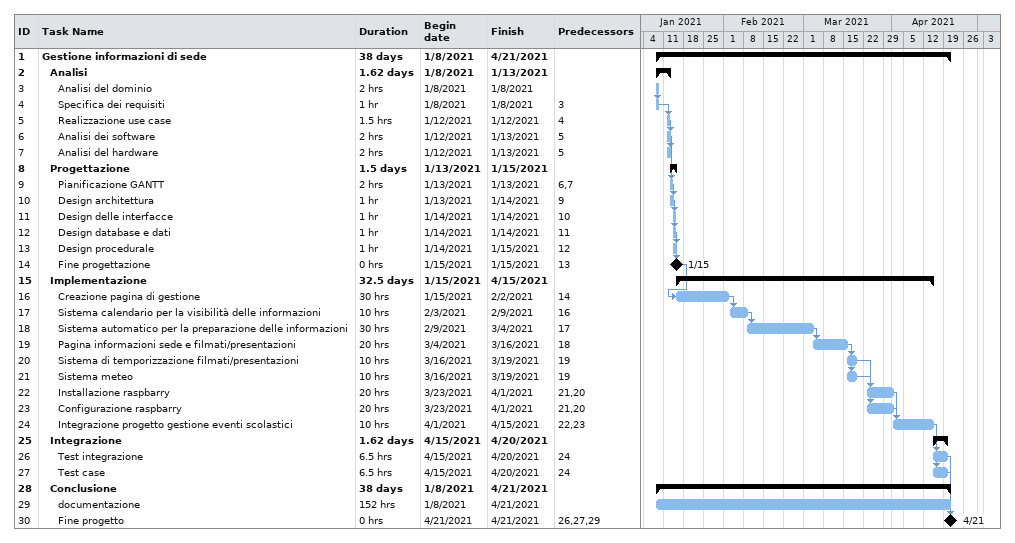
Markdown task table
| ID | Level | Task | Duration | Start | Finish | Predecessors |
|---|---|---|---|---|---|---|
| 1 | 1 | **Gestione informazioni di sede** | 38d | 2021-01-08 | 2021-04-21 |  |
| 2 | 2 | **Analisi** | 1.62d | 2021-01-08 | 2021-01-13 |  |
| 3 | 3 | Analisi del dominio | 2h | 2021-01-08 | 2021-01-08 |  |
| 4 | 3 | Specifica dei requisiti | 1h | 2021-01-08 | 2021-01-08 | 3 |
| 5 | 3 | Realizzazione use case | 1.5h | 2021-01-12 | 2021-01-12 | 4 |
| 6 | 3 | Analisi dei software | 2h | 2021-01-12 | 2021-01-13 | 5 |
| 7 | 3 | Analisi del hardware | 2h | 2021-01-12 | 2021-01-13 | 5 |
| 8 | 2 | **Progettazione** | 1.5d | 2021-01-13 | 2021-01-15 |  |
| 9 | 3 | Pianificazione GANTT | 2h | 2021-01-13 | 2021-01-13 | 6, 7 |
| 10 | 3 | Design architettura | 1h | 2021-01-13 | 2021-01-14 | 9 |
| 11 | 3 | Design delle interfacce | 1h | 2021-01-14 | 2021-01-14 | 10 |
| 12 | 3 | Design database e dati | 1h | 2021-01-14 | 2021-01-14 | 11 |
| 13 | 3 | Design procedurale | 1h | 2021-01-14 | 2021-01-15 | 12 |
| 14 | 3 | Fine progettazione | 0h | 2021-01-15 | 2021-01-15 | 13 |
| 15 | 2 | **Implementazione** | 32.5d | 2021-01-15 | 2021-04-15 |  |
| 16 | 3 | Creazione pagina di gestione | 30h | 2021-01-15 | 2021-02-02 | 14 |
| 17 | 3 | Sistema calendario per la visibilità delle informazioni | 10h | 2021-02-03 | 2021-02-09 | 16 |
| 18 | 3 | Sistema automatico per la preparazione delle informazioni | 30h | 2021-02-09 | 2021-03-04 | 17 |
| 19 | 3 | Pagina informazioni sede e filmati/presentazioni | 20h | 2021-03-04 | 2021-03-16 | 18 |
| 20 | 3 | Sistema di temporizzazione filmati/presentazioni | 10h | 2021-03-16 | 2021-03-19 | 19 |
| 21 | 3 | Sistema meteo | 10h | 2021-03-16 | 2021-03-19 | 19 |
| 22 | 3 | Installazione raspbarry | 20h | 2021-03-23 | 2021-04-01 | 21, 20 |
| 23 | 3 | Configurazione raspbarry | 20h | 2021-03-23 | 2021-04-01 | 21, 20 |
| 24 | 3 | Integrazione progetto gestione eventi scolastici | 10h | 2021-04-01 | 2021-04-15 | 22, 23 |
| 25 | 2 | **Integrazione** | 1.62d | 2021-04-15 | 2021-04-20 |  |
| 26 | 3 | Test integrazione | 6.5h | 2021-04-15 | 2021-04-20 | 24 |
| 27 | 3 | Test case | 6.5h | 2021-04-15 | 2021-04-20 | 24 |
| 28 | 2 | **Conclusione** | 38d | 2021-01-08 | 2021-04-21 |  |
| 29 | 3 | documentazione | 152h | 2021-01-08 | 2021-04-21 |  |
| 30 | 3 | Fine progetto | 0h | 2021-04-21 | 2021-04-21 | 26, 27, 29 |
